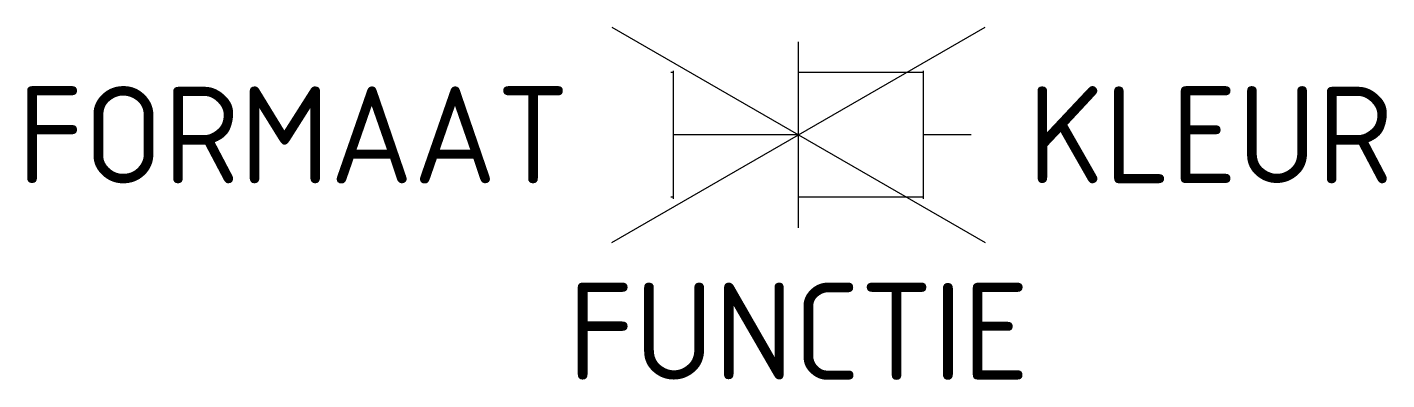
# Model space of a CAD drawing. Extents: x -14.3 to 10.9, y -4.5 to 2.
import ezdxf
from ezdxf.enums import TextEntityAlignment as Align

# ---------------------------------------------------------------- set-up
doc = ezdxf.new("R2010")
doc.units = 0
doc.styles.add('NLCS-ISO', font='NLCS-ISO.ttf')

msp = doc.modelspace()

# ---------------------------------------------------------------- linework, layer by layer
for p, q in [((-3.464, -2), (3.464, 2)), ((-3.464, 2), (3.464, -2)), ((0, -1.726), (0, 1.725)), ((0, -1.726), (0, 1.725)), ((-2.32, 1.16), (-2.372, 1.16)), ((-2.32, -1.19), (-2.32, 1.19)), ((2.32, 1.16), (0, 1.16)), ((2.32, -1.19), (2.32, 1.19)), ((0, 0), (-2.32, 0)), ((3.204, 0), (2.32, 0)), ((-2.32, -1.16), (-2.372, -1.16)), ((2.32, -1.16), (0, -1.16))]:
    msp.add_line(p, q)

# ---------------------------------------------------------------- texts
at = {"style": 'NLCS-ISO'}
msp.add_attdef('FORMAAT', text='200x200', height=1.8, dxfattribs=at).set_placement((-4.25, 0), align=Align.MIDDLE_RIGHT)
msp.add_attdef('KLEUR', text='G', height=1.8, dxfattribs=at).set_placement((4.25, 0), align=Align.MIDDLE_LEFT)
at = {"style": 'NLCS-ISO', "flags": 1}
msp.add_attdef('FUNCTIE', text='', height=1.8, dxfattribs=at).set_placement((0, -2.75), align=Align.TOP_CENTER)

doc.saveas('drawing.dxf')
